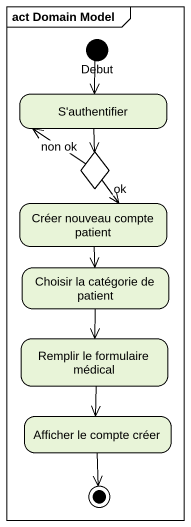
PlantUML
@startuml
mainframe act Domain Model
hide empty description
state Debut <<start>> #C0C0C0
state "S'authentifier" as S_authentifier
state choice1 <<choice>>
state "Créer nouveau compte patient" as Créer_nouveau_compte_patient
state "Choisir la catégorie de patient" as Choisir_la_catégorie_de
state "Remplir le formulaire médical" as Remplir_le_formulaire
state "Afficher le compte créer" as Afficher_le_compte_créer
Debut --> S_authentifier
S_authentifier --> choice1
choice1 -up-> S_authentifier : non ok
choice1 --> Créer_nouveau_compte_patient : ok
Créer_nouveau_compte_patient --> Choisir_la_catégorie_de
Choisir_la_catégorie_de --> Remplir_le_formulaire
Remplir_le_formulaire --> Afficher_le_compte_créer
Afficher_le_compte_créer --> [*]
@enduml
